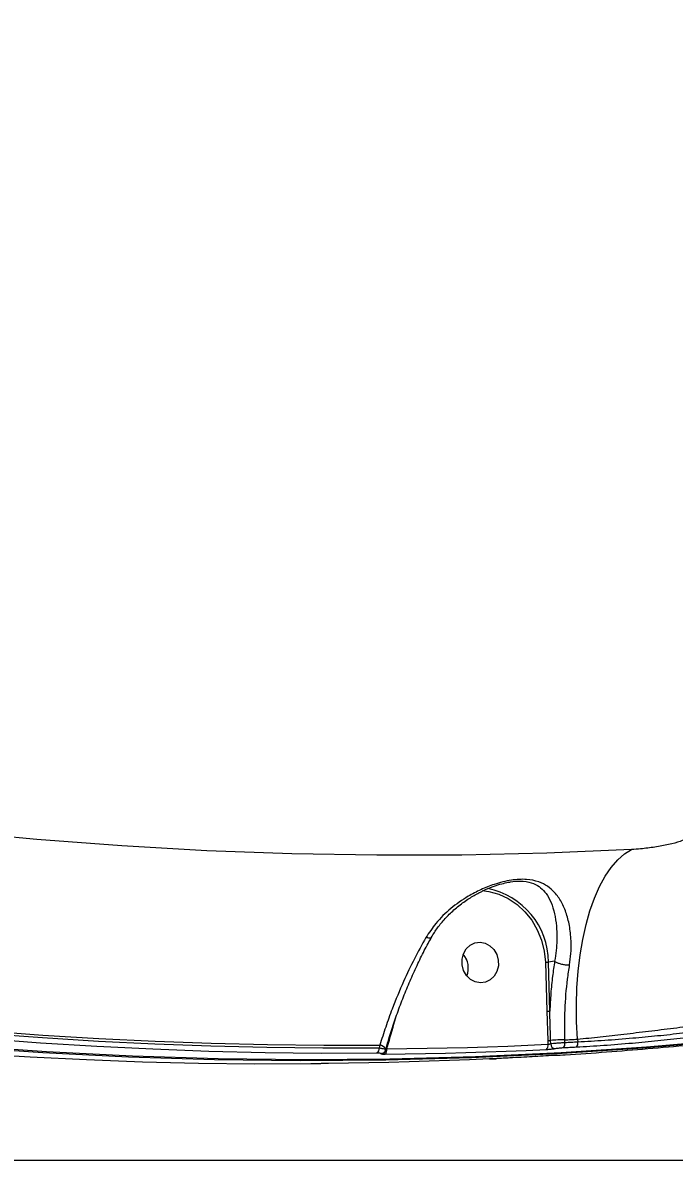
# Model space of a CAD drawing. Header units: millimetres. Extents: x 10684 to 26054, y -4768 to 6894.
# Drawn here: x 18151.3 to 18295.4, y -3300.3 to -3048.8 of the extents above; entities that cross this region are included whole.
import ezdxf

# ---------------------------------------------------------------- set-up
doc = ezdxf.new("R2010")
doc.units = ezdxf.units.MM
doc.layers.add('DIKOM_ОБЪЕКТ', color=7, linetype='Continuous')
doc.layers.add('DIKOM_РАЗМЕР_ОБЪЕКТА', color=7, linetype='Continuous')
doc.styles.add('style1', font='arial.ttf', dxfattribs={"width": 0.8})
doc.dimstyles.new('1-50', dxfattribs={"dimtxt": 300, "dimasz": 200, "dimexe": 100, "dimexo": 0, "dimgap": 100, "dimtad": 1, "dimtxsty": 'style1', "dimcen": 200, "dimclrd": 7, "dimclre": 7, "dimclrt": 7, "dimadec": 1, "dimazin": 2, "dimtfac": 1, "dimtmove": 0, "dimatfit": 2, "dimfxl": 0, "dimlwd": 25, "dimlwe": 18, "dimarcsym": 0})

# ---------------------------------------------------------------- blocks, each defined once
blk = doc.blocks.new('*D12')
at = {"layer": 'Defpoints', "color": 0, "transparency": 16777216}
for p in [(20201.02, 3555.88), (18130.62, -3300.31), (24750.12, -3300.31)]:
    blk.add_point(p, dxfattribs=at)
at = {"layer": 'DIKOM_РАЗМЕР_ОБЪЕКТА', "color": 7, "lineweight": 18, "transparency": 16777216}
for p, q in [((20201.02, 3555.88), (24850.12, 3555.88)), ((18130.62, -3300.31), (24850.12, -3300.31))]:
    blk.add_line(p, q, dxfattribs=at)
at = {"layer": 'DIKOM_РАЗМЕР_ОБЪЕКТА', "color": 7, "lineweight": 25, "transparency": 16777216}
blk.add_line((24750.12, 3355.88), (24750.12, -3100.31), dxfattribs=at)
at = {"layer": 'DIKOM_РАЗМЕР_ОБЪЕКТА', "color": 7, "transparency": 16777216}
for points in [[(24716.79, 3355.88), (24783.45, 3355.88), (24750.12, 3555.88)], [(24716.79, -3100.31), (24783.45, -3100.31), (24750.12, -3300.31)]]:
    blk.add_solid(points, dxfattribs=at)
at = {"layer": 'DIKOM_РАЗМЕР_ОБЪЕКТА', "color": 7, "transparency": 16777216, "insert": (24496.95, 958.92), "char_height": 300, "attachment_point": 5, "rotation": 90, "style": 'style1'}
blk.add_mtext('6850', dxfattribs=at)

msp = doc.modelspace()

# ---------------------------------------------------------------- linework, layer by layer
at = {"layer": 'DIKOM_ОБЪЕКТ', "color": 7, "linetype": 'Continuous', "lineweight": 15}
for p, q in [((18266.883, -3256.551), (18267.193, -3267.372)), ((18268.929, -3256.289), (18267.549, -3256.517)), ((18267.86, -3267.337), (18267.549, -3256.517)), ((18233.594, -3269.514), (18233.815, -3268.722)), ((18267.193, -3267.372), (18267.417, -3273.862)), ((18267.417, -3273.862), (18267.443, -3274.751)), ((18268.064, -3274.61), (18268.042, -3273.834)), ((18271.182, -3274.35), (18271.163, -3273.691)), ((18273.976, -3273.548), (18274.058, -3274.204)), ((18229.427, -3276.598), (18229.606, -3276.596)), ((18230.265, -3274.863), (18230.08, -3275.523)), ((18231.525, -3275.959), (18231.593, -3275.716)), ((18231.558, -3275.92), (18231.539, -3275.909)), ((18231.593, -3275.716), (18231.595, -3275.705)), ((18255.262, -3277.871), (18255.337, -3277.871))]:
    msp.add_line(p, q, dxfattribs=at)
at = {"layer": 'DIKOM_ОБЪЕКТ', "color": 7, "linetype": 'Continuous', "lineweight": 15, "flags": 128}
for points in [[(18285.961, -3231.611), (18267.198, -3232.408), (18248.414, -3232.834), (18229.614, -3232.889), (18210.805, -3232.573), (18191.993, -3231.885), (18173.183, -3230.826), (18154.382, -3229.397), (18135.595, -3227.597)], [(18273.976, -3273.548), (18273.775, -3269.734), (18273.733, -3265.928), (18273.85, -3262.166), (18274.126, -3258.481), (18274.559, -3254.909), (18275.143, -3251.48), (18275.874, -3248.226), (18276.745, -3245.177), (18277.749, -3242.36), (18278.876, -3239.803), (18280.115, -3237.526), (18281.456, -3235.553), (18282.886, -3233.899), (18284.392, -3232.581), (18285.961, -3231.611)], [(18252.91, -3240.684), (18254.37, -3240.872), (18256.564, -3241.473), (18258.658, -3242.439), (18260.603, -3243.748), (18262.351, -3245.368), (18263.86, -3247.259), (18265.094, -3249.376), (18266.023, -3251.668), (18266.624, -3254.079), (18266.883, -3256.551)], [(18256.484, -3257.355), (18256.17, -3258.572), (18255.555, -3259.63), (18254.689, -3260.443), (18253.643, -3260.945), (18252.501, -3261.096), (18251.356, -3260.884), (18250.301, -3260.326), (18249.42, -3259.466), (18248.785, -3258.375), (18248.449, -3257.141), (18248.437, -3255.863), (18248.751, -3254.646), (18249.366, -3253.589), (18250.232, -3252.776), (18251.278, -3252.273), (18252.42, -3252.122), (18253.565, -3252.334), (18254.62, -3252.893), (18255.501, -3253.753), (18256.136, -3254.844), (18256.472, -3256.078), (18256.484, -3257.355)], [(18130.827, -3270.622), (18143.249, -3271.7), (18155.676, -3272.623), (18168.107, -3273.388), (18180.541, -3273.997), (18192.975, -3274.449), (18205.408, -3274.744), (18217.838, -3274.882), (18230.265, -3274.863)], [(18230.08, -3275.523), (18217.679, -3275.539), (18205.274, -3275.399), (18192.866, -3275.103), (18180.458, -3274.651), (18168.05, -3274.043), (18155.644, -3273.278), (18143.242, -3272.358), (18130.846, -3271.282)], [(18136.686, -3275.186), (18155.669, -3276.498), (18174.659, -3277.446), (18193.649, -3278.029), (18212.635, -3278.246), (18231.61, -3278.098), (18250.568, -3277.584), (18269.504, -3276.706), (18288.412, -3275.462), (18307.286, -3273.854), (18326.121, -3271.882)], [(18326.986, -3271.739), (18308.152, -3273.711), (18289.277, -3275.319), (18270.369, -3276.563), (18251.433, -3277.441), (18232.475, -3277.955), (18213.5, -3278.103), (18194.515, -3277.886), (18175.524, -3277.303), (18156.534, -3276.355), (18137.551, -3275.042)], [(18130.387, -3272.344), (18142.793, -3273.421), (18155.205, -3274.342), (18167.622, -3275.106), (18180.04, -3275.715), (18192.459, -3276.168), (18204.877, -3276.464), (18217.292, -3276.604), (18229.703, -3276.588)], [(18271.163, -3273.691), (18271.515, -3273.674), (18271.866, -3273.656), (18272.218, -3273.639), (18272.57, -3273.621), (18272.921, -3273.603), (18273.273, -3273.585), (18273.625, -3273.566), (18273.976, -3273.548)], [(18274.058, -3274.204), (18273.699, -3274.222), (18273.339, -3274.241), (18272.98, -3274.26), (18272.62, -3274.278), (18272.261, -3274.296), (18271.901, -3274.314), (18271.542, -3274.332), (18271.182, -3274.35)], [(18214.991, -3279.02), (18202.579, -3279.036), (18190.164, -3278.896), (18177.746, -3278.599), (18165.327, -3278.147), (18152.909, -3277.538), (18140.493, -3276.773), (18128.081, -3275.852), (18115.674, -3274.775)], [(18231.424, -3276.835), (18235.887, -3276.779), (18240.348, -3276.702), (18244.809, -3276.605), (18249.268, -3276.487), (18253.727, -3276.35), (18258.184, -3276.192), (18262.64, -3276.014), (18267.095, -3275.815)], [(18267.443, -3274.751), (18262.992, -3274.949), (18258.539, -3275.127), (18254.086, -3275.284), (18249.631, -3275.422), (18245.175, -3275.539), (18240.718, -3275.636), (18236.261, -3275.713), (18231.802, -3275.77)], [(18270.839, -3275.414), (18271.199, -3275.397), (18271.559, -3275.378), (18271.918, -3275.36), (18272.278, -3275.342), (18272.638, -3275.324), (18272.998, -3275.305), (18273.358, -3275.286), (18273.718, -3275.268)], [(18254.546, -3277.89), (18250.091, -3278.088), (18245.635, -3278.266), (18241.178, -3278.424), (18236.72, -3278.561), (18232.26, -3278.679), (18227.8, -3278.776), (18223.338, -3278.853), (18218.876, -3278.91)], [(18259.005, -3277.699), (18258.646, -3277.718), (18258.286, -3277.737), (18257.926, -3277.755), (18257.566, -3277.774), (18257.207, -3277.792), (18256.847, -3277.81), (18256.487, -3277.828), (18256.127, -3277.846)]]:
    msp.add_lwpolyline(points, dxfattribs=at)
at = {"layer": 'DIKOM_ОБЪЕКТ', "color": 7, "linetype": 'Continuous', "lineweight": 15}
for centre, radius, start, end in [((18250.995, -3256.516), 16.554, 359.99554, 79.24667), ((18244.935, -3257.853), 4.897, 339.76152, 39.48458), ((18244.931, -3257.854), 4.9, 339.31142, 39.45867), ((18266.948, -3251.339), 5.213, 269.27757, 276.61893), ((18267.256, -3262.113), 5.259, 269.30978, 276.58672), ((18267.458, -3267.88), 5.982, 269.60697, 275.59617), ((18270.956, -3303.4), 29.709, 89.60041, 95.62972), ((18270.158, -3274.608), 1.056, 310.15195, 14.11391), ((18273.037, -3274.463), 1.053, 310.22394, 14.25969), ((18229.01, -3275.743), 1.092, 309.3479, 11.64862), ((18229.835, -3277.014), 2.193, 36.6327, 78.70173), ((18230.538, -3275.797), 0.918, 271.52156, 291.68201), ((18230.611, -3275.9), 0.947, 282.89602, 358.78428), ((18230.743, -3275.994), 1.083, 309.02899, 11.96897), ((18266.422, -3275.007), 1.052, 309.7349, 14.08165), ((18269.053, -3274.632), 0.99, 178.76095, 264.98235)]:
    msp.add_arc(centre, radius, start, end, dxfattribs=at)
for points, knots in [([(18298.399, -3229.111), (18297.882, -3229.353), (18296.84, -3229.841), (18294.187, -3230.536), (18291.125, -3231.102), (18288.258, -3231.461), (18286.617, -3231.568), (18285.961, -3231.611)], [0, 0, 0, 0, 0.20990855, 0.42289719, 0.63826154, 0.85534346, 1, 1, 1, 1]), ([(18272.243, -3257.141), (18272.352, -3256.293), (18272.571, -3254.596), (18272.609, -3251.766), (18272.331, -3248.767), (18271.602, -3245.764), (18270.508, -3243.175), (18269.104, -3241.17), (18267.445, -3239.693), (18265.458, -3238.664), (18263.253, -3238.201), (18261.099, -3238.189), (18259.323, -3238.369), (18257.457, -3238.747), (18255.172, -3239.41), (18252.574, -3240.445), (18249.298, -3242.17), (18245.883, -3244.589), (18242.705, -3247.655), (18241.156, -3250.01), (18240.45, -3251.083)], [0, 0, 0, 0, 0.0450774, 0.0901798, 0.1588873, 0.2276821, 0.2984019, 0.3691112, 0.4250481, 0.4808189, 0.5408178, 0.5713821, 0.6019543, 0.6344665, 0.6670307, 0.7198467, 0.7727712, 0.852885, 0.9329864, 1, 1, 1, 1]), ([(18241.72, -3251.023), (18241.918, -3250.66), (18242.518, -3249.556), (18243.821, -3247.841), (18245.614, -3245.87), (18247.696, -3244.042), (18249.902, -3242.47), (18252.072, -3241.21), (18254.072, -3240.261), (18255.905, -3239.568), (18257.552, -3239.079), (18258.565, -3238.888), (18259.034, -3238.8)], [0, 0, 0, 0, 0.058768, 0.178638, 0.3035504, 0.4336223, 0.5642251, 0.6757709, 0.7739239, 0.8599058, 0.9350818, 1, 1, 1, 1]), ([(18259.035, -3238.801), (18259.052, -3238.798), (18259.879, -3238.623), (18260.908, -3238.589), (18262.708, -3238.667), (18264.352, -3239.072), (18265.917, -3240.042), (18267.188, -3241.426), (18268.201, -3243.303), (18268.942, -3245.706), (18269.374, -3248.499), (18269.467, -3251.275), (18269.291, -3253.914), (18269.091, -3255.491), (18268.932, -3256.289), (18268.932, -3256.289)], [0, 0, 0, 0, 0.0016143, 0.0749491, 0.0955576, 0.1895792, 0.2797482, 0.372972, 0.4917116, 0.6128548, 0.7288351, 0.8476367, 0.9231485, 0.9999617, 1, 1, 1, 1]), ([(18240.45, -3251.083), (18239.59, -3252.626), (18237.856, -3255.739), (18235.335, -3261.051), (18233.229, -3266.133), (18231.512, -3270.864), (18230.682, -3273.526), (18230.265, -3274.863)], [0, 0, 0, 0, 0.2106442, 0.424749, 0.6762159, 0.8374009, 1, 1, 1, 1]), ([(18231.616, -3275.712), (18231.854, -3274.869), (18232.429, -3272.826), (18233.494, -3269.567), (18234.779, -3265.968), (18236.182, -3262.415), (18237.68, -3258.942), (18239.266, -3255.591), (18240.608, -3252.942), (18241.441, -3251.474), (18241.697, -3251.023)], [0, 0, 0, 0, 0.0987743, 0.2394339, 0.380423, 0.5211868, 0.6613552, 0.8006225, 0.9387867, 1, 1, 1, 1]), ([(18241.666, -3250.99), (18241.627, -3251.049), (18241.537, -3251.187), (18241.134, -3251.222), (18240.725, -3251.158), (18240.488, -3251.093), (18240.45, -3251.083)], [0, 0, 0, 0, 0.2678678, 0.6230656, 0.9394681, 1, 1, 1, 1]), ([(18268.929, -3256.289), (18268.766, -3257.398), (18268.421, -3259.739), (18268.054, -3263.438), (18267.925, -3266.034), (18267.86, -3267.337)], [0, 0, 0, 0, 0.3093482, 0.6532061, 1, 1, 1, 1]), ([(18268.932, -3256.289), (18268.931, -3256.289), (18268.93, -3256.289), (18268.929, -3256.289), (18268.929, -3256.289)], [0, 0, 0, 0, 0.8085001, 1, 1, 1, 1]), ([(18268.932, -3256.289), (18269.071, -3256.385), (18269.35, -3256.577), (18270.044, -3256.833), (18270.848, -3257.026), (18271.567, -3257.12), (18272.023, -3257.141), (18272.202, -3257.141), (18272.243, -3257.141)], [0, 0, 0, 0, 0.2123234, 0.4246638, 0.6370161, 0.849344, 0.9654259, 1, 1, 1, 1]), ([(18271.163, -3273.691), (18271.153, -3271.469), (18271.132, -3266.96), (18271.606, -3261.399), (18272.086, -3258.188), (18272.243, -3257.141)], [0, 0, 0, 0, 0.3958677, 0.8032179, 1, 1, 1, 1]), ([(18273.718, -3275.268), (18275.725, -3275.151), (18279.741, -3274.919), (18285.828, -3274.434), (18291.734, -3273.876), (18297.39, -3273.254), (18303.023, -3272.545), (18308.559, -3271.746), (18313.928, -3270.863), (18319.064, -3269.898), (18323.875, -3268.852), (18328.357, -3267.739), (18330.982, -3266.943), (18332.292, -3266.546)], [0, 0, 0, 0, 0.1021828, 0.2043656, 0.2924896, 0.3808912, 0.4690131, 0.5574036, 0.6460775, 0.7344664, 0.8228818, 0.9115797, 1, 1, 1, 1]), ([(18273.976, -3273.548), (18275.644, -3273.373), (18278.98, -3273.024), (18284.27, -3272.427), (18289.706, -3271.783), (18295.235, -3271.095), (18300.785, -3270.372), (18306.283, -3269.622), (18311.662, -3268.856), (18316.849, -3268.081), (18321.768, -3267.309), (18326.358, -3266.548), (18329.5, -3265.997), (18331.103, -3265.702), (18331.411, -3265.645)], [0, 0, 0, 0, 0.0874458, 0.1748862, 0.2633146, 0.3520187, 0.4404483, 0.5297495, 0.6193386, 0.7086429, 0.7985503, 0.8887508, 0.9786609, 1, 1, 1, 1]), ([(18331.411, -3265.645), (18330.129, -3266.038), (18327.561, -3266.824), (18323.175, -3267.923), (18318.465, -3268.954), (18313.438, -3269.903), (18308.181, -3270.771), (18302.76, -3271.555), (18297.244, -3272.248), (18291.705, -3272.855), (18285.921, -3273.399), (18279.959, -3273.869), (18276.025, -3274.092), (18274.058, -3274.204)], [0, 0, 0, 0, 0.088372, 0.1770244, 0.265393, 0.353767, 0.4424268, 0.5308009, 0.6189471, 0.7073731, 0.795519, 0.8977584, 1, 1, 1, 1]), ([(18268.042, -3273.834), (18268.032, -3273.501), (18267.984, -3271.839), (18267.909, -3269.673), (18267.87, -3267.839), (18267.86, -3267.337)], [0, 0, 0, 0, 0.1536867, 0.7683008, 1, 1, 1, 1]), ([(18231.802, -3275.77), (18231.859, -3275.566), (18232.448, -3273.478), (18233.05, -3271.394), (18233.594, -3269.514)], [0, 0, 0, 0, 0.0973792, 1, 1, 1, 1]), ([(18271.182, -3274.35), (18271.143, -3274.351), (18270.849, -3274.361), (18270.246, -3274.389), (18269.401, -3274.451), (18268.617, -3274.528), (18268.248, -3274.583), (18268.064, -3274.61)], [0, 0, 0, 0, 0.0372262, 0.2780765, 0.5188467, 0.7593855, 1, 1, 1, 1]), ([(18268.996, -3277.109), (18269.759, -3277.067), (18276.615, -3276.684), (18289.541, -3275.652), (18306.647, -3274.138), (18317.649, -3272.896), (18322.589, -3272.339)], [0, 0, 0, 0, 0.0425999, 0.3827286, 0.7227995, 1, 1, 1, 1]), ([(18229.703, -3276.588), (18229.863, -3276.589), (18230.183, -3276.59), (18230.499, -3276.618), (18230.655, -3276.66), (18230.593, -3276.697), (18230.563, -3276.715)], [0, 0, 0, 0, 0.2566589, 0.5136409, 0.7612224, 1, 1, 1, 1]), ([(18231.495, -3275.951), (18231.507, -3275.94), (18231.561, -3275.892), (18231.34, -3275.782), (18230.853, -3275.642), (18230.337, -3275.562), (18230.08, -3275.523)], [0, 0, 0, 0, 0.0886825, 0.3885006, 0.6959685, 1, 1, 1, 1]), ([(18230.563, -3276.715), (18230.534, -3276.731), (18230.476, -3276.765), (18230.585, -3276.802), (18230.748, -3276.817), (18230.822, -3276.823)], [0, 0, 0, 0, 0.3510083, 0.7013968, 1, 1, 1, 1]), ([(18230.822, -3276.823), (18230.87, -3276.826), (18231.036, -3276.836), (18231.263, -3276.836), (18231.424, -3276.835)], [0, 0, 0, 0, 0.2879507, 1, 1, 1, 1]), ([(18230.876, -3276.645), (18230.907, -3276.634), (18231.01, -3276.599), (18231.213, -3276.465), (18231.418, -3276.243), (18231.484, -3276.052), (18231.515, -3275.959)], [0, 0, 0, 0, 0.13186018, 0.42502045, 0.72194913, 1, 1, 1, 1]), ([(18231.802, -3275.77), (18231.738, -3275.808), (18231.649, -3275.862), (18231.578, -3275.907), (18231.558, -3275.92)], [0, 0, 0, 0, 0.7211916, 1, 1, 1, 1]), ([(18267.095, -3275.815), (18267.118, -3275.814), (18267.295, -3275.806), (18267.657, -3275.782), (18268.164, -3275.734), (18268.635, -3275.677), (18268.856, -3275.638), (18268.967, -3275.618)], [0, 0, 0, 0, 0.037174, 0.2778264, 0.5186129, 0.7592965, 1, 1, 1, 1]), ([(18268.064, -3274.61), (18268.027, -3274.622), (18267.953, -3274.646), (18267.797, -3274.685), (18267.629, -3274.72), (18267.509, -3274.741), (18267.45, -3274.749), (18267.443, -3274.751)], [0, 0, 0, 0, 0.2403489, 0.4812163, 0.7223907, 0.962931, 1, 1, 1, 1]), ([(18268.967, -3275.618), (18269.078, -3275.598), (18269.299, -3275.558), (18269.769, -3275.499), (18270.277, -3275.45), (18270.639, -3275.424), (18270.815, -3275.416), (18270.839, -3275.414)], [0, 0, 0, 0, 0.2408104, 0.4813672, 0.7220639, 0.9628525, 1, 1, 1, 1]), ([(18216.932, -3278.967), (18216.825, -3278.973), (18216.612, -3278.984), (18216.155, -3278.999), (18215.65, -3279.011), (18215.251, -3279.017), (18215.041, -3279.019), (18214.991, -3279.02)], [0, 0, 0, 0, 0.2249224, 0.4495273, 0.680327, 0.9238343, 1, 1, 1, 1]), ([(18218.118, -3278.923), (18217.981, -3278.927), (18217.682, -3278.935), (18217.252, -3278.95), (18217.039, -3278.962), (18216.932, -3278.967)], [0, 0, 0, 0, 0.2985217, 0.6490773, 1, 1, 1, 1]), ([(18218.876, -3278.91), (18218.807, -3278.91), (18218.568, -3278.913), (18218.305, -3278.919), (18218.118, -3278.923)], [0, 0, 0, 0, 0.28791082, 1, 1, 1, 1]), ([(18254.536, -3277.89), (18254.564, -3277.889), (18254.76, -3277.88), (18255.037, -3277.868), (18255.237, -3277.862), (18255.308, -3277.862), (18255.3, -3277.862), (18255.299, -3277.862)], [0, 0, 0, 0, 0.0673451, 0.4677612, 0.8038746, 0.9847019, 1, 1, 1, 1]), ([(18255.337, -3277.871), (18255.344, -3277.87), (18255.395, -3277.865), (18255.415, -3277.859), (18255.274, -3277.861), (18254.981, -3277.87), (18254.691, -3277.883), (18254.546, -3277.89)], [0, 0, 0, 0, 0.0372958, 0.2782654, 0.5190883, 0.7595873, 1, 1, 1, 1]), ([(18255.076, -3277.868), (18255.094, -3277.871), (18255.134, -3277.877), (18255.182, -3277.88), (18255.225, -3277.882), (18255.283, -3277.881), (18255.397, -3277.879), (18255.658, -3277.869), (18255.97, -3277.854), (18256.109, -3277.847)], [0, 0, 0, 0, 0.0334963, 0.0756319, 0.1146282, 0.1766502, 0.3586702, 0.7159751, 1, 1, 1, 1]), ([(18256.127, -3277.846), (18255.982, -3277.853), (18255.692, -3277.867), (18255.4, -3277.879), (18255.258, -3277.881), (18255.279, -3277.876), (18255.33, -3277.871), (18255.337, -3277.871)], [0, 0, 0, 0, 0.2404458, 0.481036, 0.7218952, 0.9629006, 1, 1, 1, 1]), ([(18268.997, -3277.126), (18268.879, -3277.133), (18267.347, -3277.236), (18264.036, -3277.428), (18260.681, -3277.609), (18259.005, -3277.699)], [0, 0, 0, 0, 0.0401242, 0.5208175, 1, 1, 1, 1])]:
    msp.add_open_spline(points, degree=3, knots=knots, dxfattribs=at)

# ---------------------------------------------------------------- dimensions: what is measured, and where the dimension line sits
at = {"layer": 'DIKOM_РАЗМЕР_ОБЪЕКТА'}
dim = msp.add_linear_dim(base=(24750.121, -3300.313), p1=(20201.023, 3555.882), p2=(18130.618, -3300.313), angle=90, text='6850', dimstyle='1-50', dxfattribs=at)
dim.commit()
dim.dimension.update_dxf_attribs({"geometry": '*D12', "text_midpoint": (24750.121, 958.916), "dimtype": 160})

doc.saveas('drawing.dxf')
